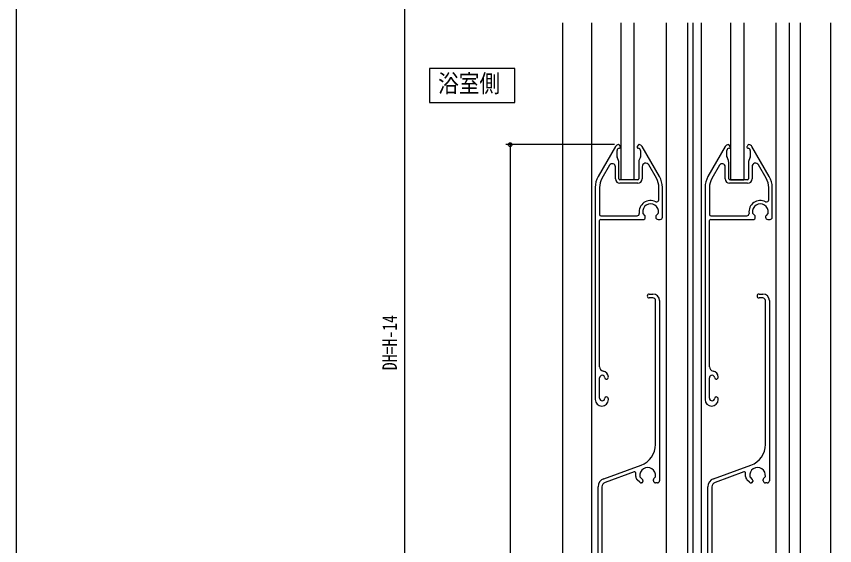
# Model space of a CAD drawing. Units: millimetres, scale not verified. Extents: x -495 to 495, y -800 to 801.
# Drawn here: x -494.9 to -308.7, y 291.6 to 412 of the extents above; entities that cross this region are included whole.
import ezdxf
from ezdxf.enums import TextEntityAlignment as Align

# ---------------------------------------------------------------- set-up
doc = ezdxf.new("R2010")
doc.units = ezdxf.units.MM
doc.header["$LTSCALE"] = 4
for name, color, linetype in [('0-1_USER1', 3, 'Continuous'), ('0-2_YKK_11', 7, 'Continuous'), ('0-4_YKK_12', 2, 'Continuous'), ('0-5_YKK_13', 4, 'Continuous'), ('0-7_YKK_D', 6, 'Continuous'), ('0-8_YKK_ZWAK', 7, 'Continuous')]:
    doc.layers.add(name, color=color, linetype=linetype)
doc.styles.add('ＭＳ ゴシック', font='')
doc.styles.get('ＭＳ ゴシック').set_extended_font_data('MS Gothic')

msp = doc.modelspace()

# ---------------------------------------------------------------- linework, layer by layer
at = {"layer": '0-1_USER1'}
msp.add_lwpolyline([(-400.882, 400.169), (-400.882, 392.434), (-381.412, 392.434), (-381.412, 400.169)], close=True, dxfattribs=at)
at = {"layer": '0-2_YKK_11'}
for p, q in [((-358.536, 382.451), (-362.485, 375.611)), ((-357.793, 382.851), (-357.843, 382.851)), ((-357.655, 382.051), (-357.58, 382.051)), ((-357.423, 382.422), (-357.622, 382.754)), ((-357.38, 382.251), (-357.38, 382.268)), ((-353.63, 382.268), (-353.63, 382.251)), ((-353.388, 382.754), (-353.587, 382.422)), ((-353.43, 382.051), (-353.355, 382.051)), ((-353.167, 382.851), (-353.217, 382.851)), ((-348.525, 375.611), (-352.474, 382.451)), ((-333.536, 382.451), (-337.485, 375.611)), ((-332.793, 382.851), (-332.843, 382.851)), ((-332.655, 382.051), (-332.58, 382.051)), ((-332.423, 382.422), (-332.622, 382.754)), ((-332.38, 382.251), (-332.38, 382.268)), ((-328.63, 382.268), (-328.63, 382.251)), ((-328.388, 382.754), (-328.587, 382.422)), ((-328.43, 382.051), (-328.355, 382.051)), ((-328.167, 382.851), (-328.217, 382.851)), ((-323.525, 375.611), (-327.474, 382.451)), ((-358.155, 380.109), (-358.155, 381.551)), ((-357.826, 379.23), (-358.133, 379.998)), ((-352.876, 379.998), (-353.183, 379.23)), ((-352.855, 381.551), (-352.855, 380.109)), ((-333.155, 380.109), (-333.155, 381.551)), ((-332.826, 379.23), (-333.133, 379.998)), ((-327.876, 379.998), (-328.183, 379.23)), ((-327.855, 381.551), (-327.855, 380.109)), ((-359.861, 378.156), (-361.619, 375.111)), ((-357.755, 375.051), (-357.755, 378.859)), ((-353.255, 378.859), (-353.255, 375.051)), ((-349.218, 375.211), (-350.962, 378.233)), ((-334.861, 378.156), (-336.619, 375.111)), ((-332.755, 375.051), (-332.755, 378.859)), ((-328.255, 378.859), (-328.255, 375.051)), ((-324.217, 375.211), (-325.962, 378.233)), ((-358.555, 375.051), (-358.555, 377.806)), ((-352.455, 377.833), (-352.455, 375.051)), ((-333.555, 375.051), (-333.555, 377.806)), ((-327.455, 377.833), (-327.455, 375.051)), ((-353.455, 374.851), (-357.555, 374.851)), ((-328.455, 374.851), (-332.555, 374.851)), ((-363.155, 373.111), (-363.155, 324.851)), ((-362.155, 373.111), (-362.155, 366.951)), ((-353.455, 374.051), (-357.555, 374.051)), ((-348.655, 370.317), (-348.655, 373.111)), ((-347.855, 366.351), (-347.855, 373.111)), ((-338.155, 373.111), (-338.155, 324.851)), ((-337.155, 373.111), (-337.155, 366.951)), ((-328.455, 374.051), (-332.555, 374.051)), ((-323.655, 370.317), (-323.655, 373.111)), ((-322.855, 366.351), (-322.855, 373.111)), ((-351.843, 366.739), (-352.255, 367.152)), ((-348.855, 367.152), (-349.267, 366.739)), ((-326.843, 366.739), (-327.255, 367.152)), ((-323.854, 367.152), (-324.267, 366.739)), ((-362.155, 332.318), (-362.155, 365.551)), ((-361.855, 366.651), (-353.629, 366.651)), ((-361.855, 365.851), (-352.055, 365.851)), ((-351.755, 366.151), (-351.755, 366.527)), ((-349.355, 366.527), (-349.355, 366.351)), ((-348.855, 365.851), (-348.355, 365.851)), ((-337.155, 332.318), (-337.155, 365.551)), ((-336.855, 366.651), (-328.629, 366.651)), ((-336.855, 365.851), (-327.055, 365.851)), ((-326.755, 366.151), (-326.755, 366.527)), ((-324.355, 366.527), (-324.355, 366.351)), ((-323.855, 365.851), (-323.355, 365.851)), ((-350.855, 348.851), (-350.005, 348.851)), ((-325.855, 348.851), (-325.005, 348.851)), ((-350.005, 347.951), (-350.855, 347.951)), ((-349.405, 314.62), (-349.405, 347.351)), ((-348.505, 347.351), (-348.505, 306.351)), ((-325.005, 347.951), (-325.855, 347.951)), ((-324.405, 314.62), (-324.405, 347.351)), ((-323.505, 347.351), (-323.505, 306.351)), ((-362.155, 325.151), (-362.155, 329.751)), ((-337.155, 325.151), (-337.155, 329.751)), ((-360.155, 324.851), (-360.155, 324.951)), ((-335.155, 324.851), (-335.155, 324.951)), ((-361.189, 306.83), (-352.695, 309.922)), ((-336.189, 306.83), (-327.695, 309.922)), ((-354.307, 308.377), (-360.881, 305.984)), ((-353.905, 307.293), (-353.905, 308.095)), ((-329.307, 308.377), (-335.881, 305.984)), ((-328.905, 307.293), (-328.905, 308.095)), ((-353.024, 305.998), (-353.612, 306.586)), ((-352.905, 307.152), (-352.393, 306.639)), ((-352.605, 305.851), (-352.671, 305.851)), ((-352.305, 306.427), (-352.305, 306.151)), ((-349.905, 306.351), (-349.905, 306.627)), ((-349.817, 306.839), (-349.505, 307.152)), ((-349.005, 305.851), (-349.405, 305.851)), ((-328.024, 305.998), (-328.612, 306.586)), ((-327.905, 307.152), (-327.393, 306.639)), ((-327.605, 305.851), (-327.67, 305.851)), ((-327.305, 306.427), (-327.305, 306.151)), ((-324.905, 306.351), (-324.905, 306.627)), ((-324.817, 306.839), (-324.504, 307.152)), ((-324.005, 305.851), (-324.405, 305.851)), ((-362.505, 261.351), (-362.505, 304.951)), ((-361.605, 304.951), (-361.605, 262.43)), ((-337.505, 261.351), (-337.505, 304.951)), ((-336.605, 304.951), (-336.605, 262.43))]:
    msp.add_line(p, q, dxfattribs=at)
for centre, radius, start, end in [((-357.843, 382.051), 0.8, 90, 150), ((-357.655, 381.551), 0.5, 90, 180), ((-357.793, 382.651), 0.2, 30.96376, 90), ((-357.58, 382.251), 0.2, 270, 0), ((-357.68, 382.268), 0.3, 360, 30.96376), ((-353.33, 382.268), 0.3, 149.03624, 180), ((-353.43, 382.251), 0.2, 180, 270), ((-353.217, 382.651), 0.2, 90, 149.03624), ((-353.355, 381.551), 0.5, 0, 90), ((-353.167, 382.051), 0.8, 30, 90), ((-332.843, 382.051), 0.8, 90, 150), ((-332.655, 381.551), 0.5, 90, 180), ((-332.793, 382.651), 0.2, 30.96376, 90), ((-332.58, 382.251), 0.2, 270, 0), ((-332.68, 382.268), 0.3, 360, 30.96376), ((-328.33, 382.268), 0.3, 149.03624, 180), ((-328.43, 382.251), 0.2, 180, 270), ((-328.217, 382.651), 0.2, 90, 149.03624), ((-328.355, 381.551), 0.5, 0, 90), ((-328.167, 382.051), 0.8, 30, 90), ((-357.855, 380.109), 0.3, 180, 201.80141), ((-353.155, 380.109), 0.3, 338.19859, 0), ((-332.855, 380.109), 0.3, 180, 201.80141), ((-328.155, 380.109), 0.3, 338.19859, 0), ((-359.255, 377.806), 0.7, 0, 150), ((-358.755, 378.859), 1, 360, 21.80141), ((-352.255, 378.859), 1, 158.19859, 180), ((-351.655, 377.833), 0.8, 30, 180), ((-334.255, 377.806), 0.7, 0, 150), ((-333.755, 378.859), 1, 360, 21.80141), ((-327.255, 378.859), 1, 158.19859, 180), ((-326.655, 377.833), 0.8, 30, 180), ((-358.155, 373.111), 5, 150, 180), ((-358.155, 373.111), 4, 150, 180), ((-357.555, 375.051), 1, 180, 270), ((-357.555, 375.051), 0.2, 180, 270), ((-353.455, 375.051), 1, 270, 0), ((-353.455, 375.051), 0.2, 270, 0), ((-352.855, 373.111), 4.2, 360, 30), ((-352.855, 373.111), 5, 360, 30), ((-333.155, 373.111), 5, 150, 180), ((-333.155, 373.111), 4, 150, 180), ((-332.555, 375.051), 1, 180, 270), ((-332.555, 375.051), 0.2, 180, 270), ((-328.455, 375.051), 1, 270, 0), ((-328.455, 375.051), 0.2, 270, 0), ((-327.855, 373.111), 4.2, 360, 30), ((-327.855, 373.111), 5, 360, 30), ((-350.555, 367.551), 2.6, 63.15279, 187.41367), ((-350.555, 367.551), 1.8, 352.81921, 187.18079), ((-349.155, 370.317), 0.5, 243.15279, 0), ((-325.555, 367.551), 2.6, 63.15279, 187.41367), ((-325.555, 367.551), 1.8, 352.81921, 187.18079), ((-324.155, 370.317), 0.5, 243.15279, 0), ((-361.855, 366.951), 0.3, 180, 270), ((-353.629, 367.151), 0.5, 270, 7.41367), ((-352.043, 367.364), 0.3, 187.18079, 225), ((-349.067, 367.364), 0.3, 315, 352.81921), ((-336.855, 366.951), 0.3, 180, 270), ((-328.629, 367.151), 0.5, 270, 7.41367), ((-327.043, 367.364), 0.3, 187.18079, 225), ((-324.067, 367.364), 0.3, 315, 352.81921), ((-361.855, 365.551), 0.3, 90, 180), ((-352.055, 366.151), 0.3, 270, 0), ((-352.055, 366.527), 0.3, 0, 45), ((-349.055, 366.527), 0.3, 135, 180), ((-348.855, 366.351), 0.5, 180, 270), ((-348.355, 366.351), 0.5, 270, 360), ((-336.855, 365.551), 0.3, 90, 180), ((-327.055, 366.151), 0.3, 270, 0), ((-327.055, 366.527), 0.3, 0, 45), ((-324.055, 366.527), 0.3, 135, 180), ((-323.855, 366.351), 0.5, 180, 270), ((-323.355, 366.351), 0.5, 270, 360), ((-350.855, 348.401), 0.45, 90, 270), ((-350.005, 347.351), 1.5, 0, 90), ((-325.855, 348.401), 0.45, 90, 270), ((-325.005, 347.351), 1.5, 0, 90), ((-350.005, 347.351), 0.6, 0, 90), ((-325.005, 347.351), 0.6, 0, 90), ((-361.155, 332.318), 1, 180, 260.40593), ((-336.155, 332.318), 1, 180, 260.40593), ((-361.555, 329.751), 0.6, 0, 180), ((-361.555, 329.951), 1.4, 360, 80.40593), ((-360.655, 329.751), 0.3, 180, 270), ((-360.655, 329.951), 0.5, 270, 0), ((-336.555, 329.751), 0.6, 0, 180), ((-336.555, 329.951), 1.4, 360, 80.40593), ((-335.655, 329.751), 0.3, 180, 270), ((-335.655, 329.951), 0.5, 270, 0), ((-361.655, 324.851), 1.5, 180, 360), ((-361.555, 325.151), 0.6, 180, 360), ((-360.655, 325.151), 0.3, 90, 180), ((-360.655, 324.951), 0.5, 0, 90), ((-336.655, 324.851), 1.5, 180, 360), ((-336.555, 325.151), 0.6, 180, 360), ((-335.655, 325.151), 0.3, 90, 180), ((-335.655, 324.951), 0.5, 0, 90), ((-354.405, 314.62), 5, 290, 0), ((-329.405, 314.62), 5, 290, 0), ((-351.205, 307.551), 1.8, 352.81921, 187.18079), ((-326.205, 307.551), 1.8, 352.81921, 187.18079), ((-354.205, 308.095), 0.3, 0, 110), ((-352.693, 307.364), 0.3, 187.18079, 225), ((-349.717, 307.364), 0.3, 315, 352.81921), ((-329.205, 308.095), 0.3, 0, 110), ((-327.693, 307.364), 0.3, 187.18079, 225), ((-324.717, 307.364), 0.3, 315, 352.81921), ((-360.505, 304.951), 2, 110, 180), ((-360.505, 304.951), 1.1, 110, 180), ((-352.905, 307.293), 1, 180, 225), ((-352.671, 306.351), 0.5, 225, 270), ((-352.605, 306.151), 0.3, 270, 0), ((-352.605, 306.427), 0.3, 0, 45), ((-349.605, 306.627), 0.3, 135, 180), ((-349.405, 306.351), 0.5, 180, 270), ((-349.005, 306.351), 0.5, 270, 0), ((-335.505, 304.951), 2, 110, 180), ((-335.505, 304.951), 1.1, 110, 180), ((-327.905, 307.293), 1, 180, 225), ((-327.67, 306.351), 0.5, 225, 270), ((-327.605, 306.151), 0.3, 270, 0), ((-327.605, 306.427), 0.3, 0, 45), ((-324.605, 306.627), 0.3, 135, 180), ((-324.405, 306.351), 0.5, 180, 270), ((-324.005, 306.351), 0.5, 270, 0)]:
    msp.add_arc(centre, radius, start, end, dxfattribs=at)
at = {"layer": '0-4_YKK_12'}
for p, q in [((-370.503, 162.15), (-370.503, 410.549)), ((-364.001, 410.549), (-364.001, 194.775)), ((-347.001, 410.549), (-347.001, 194.775)), ((-342.151, 410.549), (-342.151, 209.852)), ((-340.951, 410.549), (-340.951, 209.852)), ((-339, 410.549), (-339, 194.775)), ((-322, 410.549), (-322, 194.775)), ((-319.003, 410.549), (-319.003, 176.747)), ((-316.503, 410.549), (-316.503, 176.747)), ((-309.503, 189.15), (-309.503, 410.549))]:
    msp.add_line(p, q, dxfattribs=at)
at = {"layer": '0-5_YKK_13'}
for p, q in [((-357.348, 410.549), (-357.348, 374.751)), ((-354.348, 410.549), (-354.348, 374.751)), ((-332.348, 410.549), (-332.348, 374.751)), ((-329.348, 410.549), (-329.348, 374.751)), ((-332.348, 374.851), (-329.348, 374.851))]:
    msp.add_line(p, q, dxfattribs=at)
at = {"layer": '0-7_YKK_D'}
for p, q in [((-406.503, 189.851), (-406.503, 492.852)), ((-358.793, 382.851), (-383.503, 382.851)), ((-382.503, 382.851), (-382.503, 182.851))]:
    msp.add_line(p, q, dxfattribs=at)
msp.add_circle((-382.503, 382.851), 0.425, dxfattribs=at)
at = {"layer": '0-8_YKK_ZWAK'}
msp.add_lwpolyline([(495.1, -799.9), (-494.9, -799.9), (-494.9, 760.1)], dxfattribs=at)

# ---------------------------------------------------------------- texts
at = {"layer": '0-1_USER1', "style": 'ＭＳ ゴシック', "width": 0.85}
msp.add_text('浴室側', height=4.051, dxfattribs=at).set_placement((-398.894, 393.539), align=Align.BOTTOM_LEFT)
at = {"layer": '0-7_YKK_D', "style": 'ＭＳ ゴシック', "width": 0.8}
msp.add_text('DH=H-14', height=3.299, rotation=90, dxfattribs=at).set_placement((-407.303, 331.511), align=Align.BOTTOM_LEFT)

doc.saveas('drawing.dxf')
